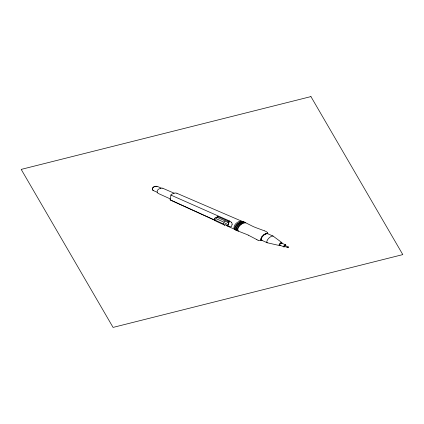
<?xml version="1.0" encoding="UTF-8"?>
<svg xmlns="http://www.w3.org/2000/svg" width="424" height="424" viewBox="0 0 424 424"><rect width="100%" height="100%" fill="white"/><g stroke="black" fill="none" stroke-linecap="round" stroke-linejoin="round"><path stroke-width="0.64" d="M232.114 224.593L231.292 226.75L229.638 226.792M215.074 220.416L170.814 200.255A2.608 1.802 3.6 0 1 170.109 199.789L171.01 194.865A8.257 5.703 3.6 0 1 172.563 193.773L174.556 193.095A3.074 2.125 3.6 0 1 176.956 193.286M281.907 243.191L281.568 242.767L280.545 243.381A8.321 5.75 3.6 0 0 279.957 243.991L279.4 245.104L280.063 245.273M224.349 225.07A3.429 2.369 3.6 0 0 223.681 224.699L223.464 224.333A1.489 1.028 3.6 0 1 223.501 224.089L224.317 221.784A3.858 2.666 3.6 0 1 224.672 221.413L225.377 221.015A4.993 3.45 3.6 0 1 226.453 221.625L226.814 221.911L228.774 221.524A1.028 0.71 3.6 0 1 228.918 221.731L228.096 224.99M224.799 224.948L225.377 223.103M225.791 225.096L226.374 223.252M170.824 195.045L229.411 220.931L227.794 226.045L226.549 225.478M285.437 245.623L285.373 245.326L284.896 245.57A3.927 2.714 3.6 0 0 284.467 246.037L284.292 246.471L284.584 246.524M273.093 236.099A1.012 0.7 3.6 0 0 272.929 236.009L267.072 233.507L264.269 234.657A15.026 10.377 3.6 0 0 261.64 237.61L261.073 239.099L261.311 240.064L267.056 242.698A0.599 0.413 3.6 0 0 267.3 242.777L279.188 245.48L279.05 244.807A6.943 4.797 3.6 0 1 280.752 242.846M261.163 238.23L261.772 237.138M285.601 245.591L285.564 245.104L284.817 245.501A5.57 3.848 3.6 0 0 284.371 245.984L284.08 246.662L284.478 246.736A2.454 1.696 3.6 0 0 284.737 246.567L284.833 246.498M261.894 236.958L260.977 238.876L261.158 240.016M261.868 237.037L264.587 234.313L267.046 233.46M261.926 236.915L262.159 236.603M262.191 236.555L263.161 235.474M263.384 235.262L263.76 234.923M263.85 234.848L264.958 234.037A6.44 4.452 3.6 0 1 265.933 233.534M284.737 246.567L284.764 246.551A1.744 1.203 3.6 0 1 284.096 246.927M280.725 242.825L281.785 242.523L273.136 236.131A0.604 0.419 3.6 0 0 272.892 236.009L271.609 236.2L269.918 237.228A15.81 10.923 3.6 0 0 267.284 240.244L266.717 241.775L267.041 242.676A0.981 0.678 3.6 0 0 267.3 242.777M288.177 247.081L288.15 247.097A1.659 1.15 3.6 0 0 287.753 247.574M226.246 225.451L227.985 224.906L226.05 225.637M243.842 222.966L245.74 222.828A1.304 0.901 3.6 0 1 246.005 222.929L252.11 226.008A47.615 32.897 3.6 0 0 255.137 227.37L264.295 230.767M266.246 233.428L267.316 233.327L267.904 233.783M227.184 222.499L228.934 221.969M214.555 218.662A2.83 1.956 3.6 0 1 214.952 218.037A2.486 1.717 3.6 0 1 215.991 217.464L218.079 216.897M288.235 246.89L288.087 246.954A2.025 1.399 3.6 0 0 287.562 247.568L284.324 246.27M216.002 217.464L216.791 217.395A2.38 1.643 3.6 0 1 217.894 217.682L225.377 221.015M160.988 188.113L158.645 189.115A6.795 4.691 3.6 0 0 157.829 189.894L157.405 190.551A5.316 3.673 3.6 0 0 157.172 191.224L157.283 192.485L158.104 193.386L170.241 198.883M283.995 246.916L279.702 245.093L279.824 244.383A5.152 3.562 3.6 0 1 280.683 243.413L281.52 243.021L285.691 244.918M248.3 235.156A42.018 29.028 3.6 0 0 246.784 234.467L238.67 231.281A1.208 0.832 3.6 0 1 238.405 231.149A1.357 0.938 3.6 0 1 237.779 230.868C236.433 229.411 237.875 227.238 238.866 225.987A18.11 12.513 3.6 0 1 240.143 224.667L242.994 222.833L245.48 222.674L244.754 222.319A1.346 0.927 3.6 0 0 244.489 222.218A1.399 0.965 3.6 0 0 244.251 222.081L243.487 221.731A1.389 0.959 3.6 0 0 243.217 221.63L240.62 222.017L238.06 223.734A18.46 12.752 3.6 0 0 237.058 224.72L235.998 226.098A12.534 8.66 3.6 0 0 235.214 227.98L235.214 229.262L235.797 230.073A1.383 0.954 3.6 0 0 236.041 230.206L236.136 230.248M244.489 222.218L241.892 222.605L239.348 224.323A18.645 12.884 3.6 0 0 238.352 225.314L237.292 226.692A11.4 7.876 3.6 0 0 236.459 228.849L236.55 229.935L237.101 230.624A1.283 0.885 3.6 0 0 237.345 230.751A1.42 0.981 3.6 0 0 237.779 230.868M229.57 226.771L228.748 226.458M264.406 230.815L265.504 231.25A10.468 7.229 3.6 0 1 265.7 231.329L265.784 231.372A3.911 2.703 3.6 0 1 267.316 232.538M285.49 244.765L285.368 244.749A0.742 0.514 3.6 0 0 285.082 244.844L284.621 245.141A6.053 4.182 3.6 0 0 283.937 245.856A4.712 3.254 3.6 0 0 283.72 246.185L283.656 246.858M228.69 226.437L228.276 226.257M243.217 221.63A1.394 0.965 3.6 0 0 242.978 221.498L240.456 221.651L237.573 223.48A17.601 12.164 3.6 0 0 236.29 224.794C235.214 226.056 233.603 228.796 235.521 229.983A1.42 0.986 3.6 0 0 235.797 230.073M237.08 230.619A1.378 0.954 3.6 0 1 236.82 230.534L236.38 230.349M176.941 193.312L241.23 220.989M162.869 188.314L174.11 193.185M160.876 188.129C158.942 186.804 155.444 185.267 153.356 187.127C152.364 187.763 151.797 189.618 153.059 190.387A2.067 1.426 3.6 0 0 153.424 190.593L157.203 192.295M244.245 222.081L241.728 222.234L238.855 224.063A17.734 12.248 3.6 0 0 237.567 225.383C236.555 226.66 235.177 228.79 236.428 230.317M258.031 240.18L257.94 240.143A10.277 7.102 3.6 0 1 257.75 240.053L256.711 239.539M285.045 245.454L288.384 247.081A1.463 1.007 3.6 0 1 287.896 247.658M229.204 221.561L219.234 217.141A2.38 1.643 3.6 0 0 218.132 216.855L217.342 216.929A1.728 1.193 3.6 0 0 216.669 217.284M242.978 221.498C238.845 219.452 232.273 225.266 234.324 229.368A1.728 1.193 3.6 0 0 234.742 229.638L234.848 229.681M224.073 222.245L216.494 218.832M229.411 220.931L231.372 222.234M227.465 225.192L227.958 225.414M170.109 199.789L214.888 220.173M223.501 224.084L215.461 220.263A2.851 1.972 3.6 0 1 215.169 219.839L215.048 219.309A0.933 0.647 3.6 0 1 216.452 218.832M226.337 225.547L234.112 229.087M223.681 224.694L216.288 221.317A3.493 2.412 3.6 0 1 215.466 220.803L215.275 220.634A3.853 2.661 3.6 0 1 214.533 218.689M153.424 190.593L152.656 189.936L152.47 188.77A4.198 2.899 3.6 0 1 152.746 188.055L152.99 187.71A5.263 3.636 3.6 0 1 153.827 186.952L155.529 186.295A2.062 1.426 3.6 0 1 157.076 186.459M248.3 235.156L256.631 239.502M238.421 231.154L237.769 229.596A9.201 6.36 3.6 0 1 238.161 228.192L238.532 227.439A13.033 9.005 3.6 0 1 238.633 227.264L239.083 226.607A17.57 12.137 3.6 0 1 240.456 225.08L241.866 223.962A8.279 5.719 3.6 0 1 243.779 222.971M224.391 225.107L224.757 225.398M231.382 222.245L231.849 222.934A6.413 4.431 3.6 0 1 232.087 224.588M267.268 232.553L267.814 233.592M260.988 240.074L261.041 240.154A0.869 0.599 3.6 0 0 261.868 240.482L262.048 240.472A1.442 0.996 3.6 0 1 261.868 240.482L260.871 240.578A11.628 8.035 3.6 0 1 260.596 240.594L260.437 240.604A4.134 2.857 3.6 0 1 257.999 240.217M281.965 242.756A1.511 1.044 3.6 0 1 281.949 243.132M279.983 245.342A1.42 0.981 3.6 0 1 279.564 245.491M279.464 245.501A0.737 0.509 3.6 0 1 279.257 245.496M285.771 245.014A1.776 1.224 3.6 0 1 285.617 245.554M160.998 188.129A2.496 1.723 3.6 0 1 162.88 188.298M245.507 222.685A1.362 0.943 3.6 0 1 245.74 222.828M260.871 240.079A5.014 3.466 3.6 0 1 261.269 238.262M217.316 217.104A1.802 1.246 3.6 0 1 217.682 216.865M310.93 96.593L21.2 169.393L113.07 327.408L402.8 254.607L310.93 96.593"/></g></svg>
